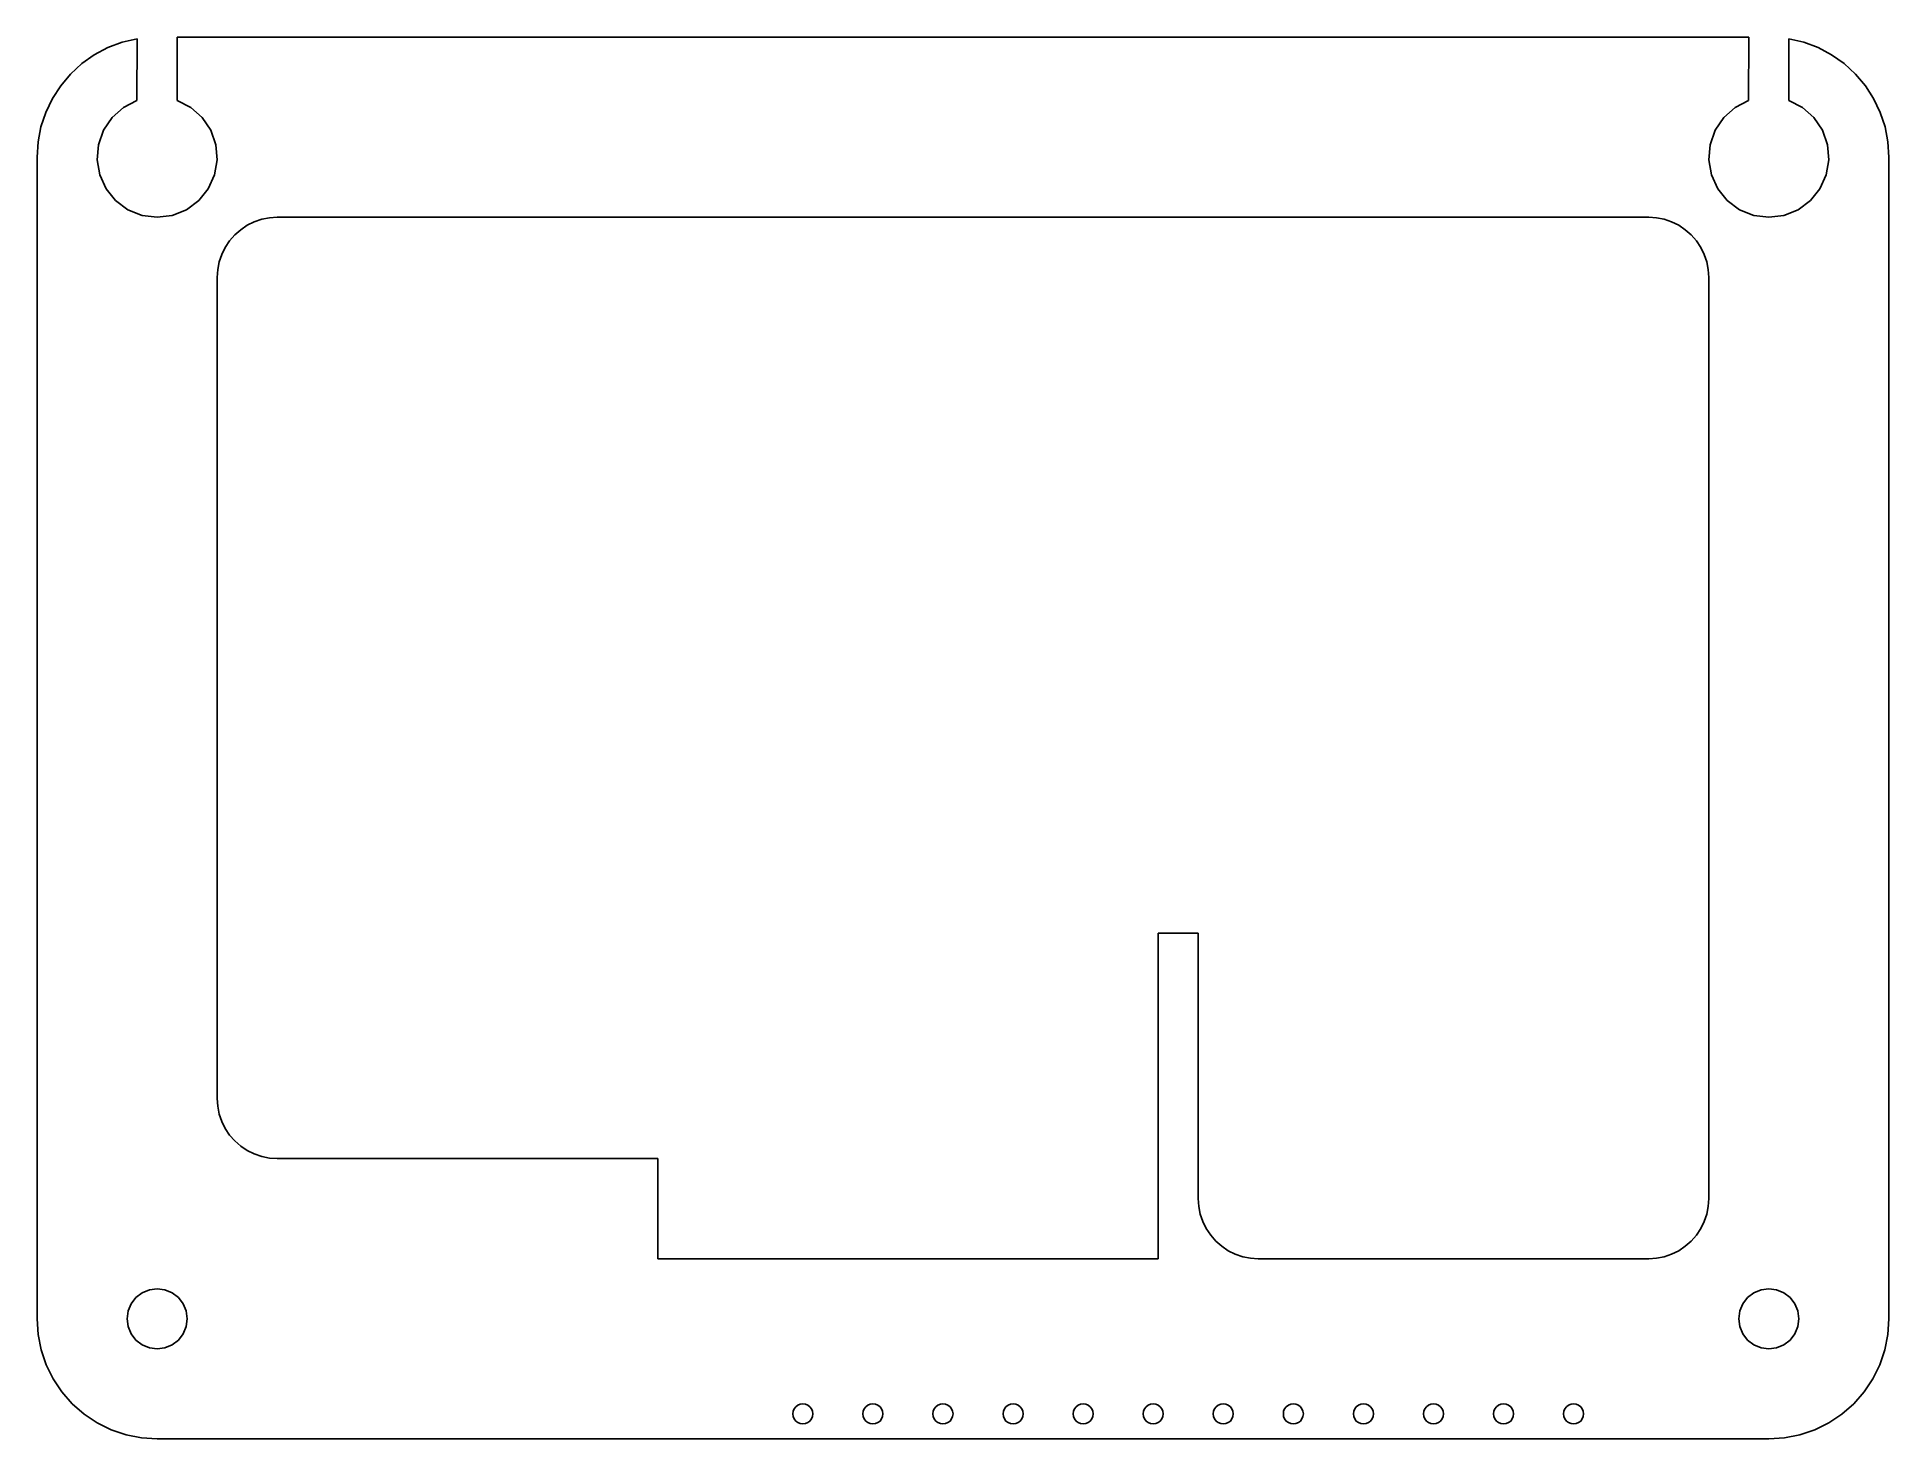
# Model space of a CAD drawing. Extents: x 570 to 755, y 0 to 140.
import ezdxf

# ---------------------------------------------------------------- set-up
doc = ezdxf.new("R2010")
doc.units = 0
doc.header["$LTSCALE"] = 1000
doc.linetypes.add('SKEMA_SOLID', pattern=[0])
doc.layers.add('Layer0_S_', color=20, linetype='SKEMA_SOLID')

msp = doc.modelspace()

# ---------------------------------------------------------------- linework, layer by layer
at = {"layer": 'Layer0_S_'}
for p, q in [((577.35, 138.94), (576, 138.23)), ((578.79, 139.48), (577.35, 138.94)), ((580.28, 139.81), (578.79, 139.48)), ((580.28, 139.81), (580.26, 133.65)), ((584.28, 140), (584.29, 133.65)), ((741.28, 140), (584.28, 140)), ((741.28, 140), (741.26, 133.65)), ((745.28, 139.81), (745.29, 133.65)), ((745.28, 139.81), (746.77, 139.48)), ((746.77, 139.48), (748.2, 138.94)), ((748.2, 138.94), (749.55, 138.23)), ((574.75, 137.35), (573.62, 136.31)), ((576, 138.23), (574.75, 137.35)), ((749.55, 138.23), (750.8, 137.35)), ((750.8, 137.35), (751.93, 136.31)), ((572.64, 135.14), (571.81, 133.86)), ((573.62, 136.31), (572.64, 135.14)), ((751.93, 136.31), (752.92, 135.14)), ((752.92, 135.14), (753.75, 133.86)), ((571.81, 133.86), (571.15, 132.48)), ((578.91, 132.96), (580.26, 133.65)), ((584.29, 133.65), (585.65, 132.96)), ((741.26, 133.65), (739.91, 132.96)), ((746.65, 132.96), (745.29, 133.65)), ((753.75, 133.86), (754.41, 132.48)), ((571.15, 132.48), (570.67, 131.03)), ((576.92, 130.69), (577.77, 131.95)), ((577.77, 131.95), (578.91, 132.96)), ((585.65, 132.96), (586.79, 131.95)), ((586.79, 131.95), (587.64, 130.69)), ((738.77, 131.95), (737.92, 130.69)), ((739.91, 132.96), (738.77, 131.95)), ((747.79, 131.95), (746.65, 132.96)), ((748.64, 130.69), (747.79, 131.95)), ((754.41, 132.48), (754.89, 131.03)), ((570.38, 129.53), (570.28, 128)), ((570.67, 131.03), (570.38, 129.53)), ((576.41, 129.25), (576.92, 130.69)), ((587.64, 130.69), (588.15, 129.25)), ((737.92, 130.69), (737.41, 129.25)), ((749.15, 129.25), (748.64, 130.69)), ((754.89, 131.03), (755.18, 129.53)), ((755.18, 129.53), (755.28, 128)), ((570.28, 128), (570.28, 12)), ((576.28, 127.74), (576.41, 129.25)), ((576.54, 126.24), (576.28, 127.74)), ((588.27, 127.74), (588.01, 126.24)), ((588.15, 129.25), (588.27, 127.74)), ((737.41, 129.25), (737.28, 127.74)), ((737.28, 127.74), (737.54, 126.24)), ((749.01, 126.24), (749.27, 127.74)), ((749.27, 127.74), (749.15, 129.25)), ((755.28, 12), (755.28, 128)), ((577.17, 124.85), (576.54, 126.24)), ((588.01, 126.24), (587.38, 124.85)), ((737.54, 126.24), (738.17, 124.85)), ((748.38, 124.85), (749.01, 126.24)), ((578.13, 123.67), (577.17, 124.85)), ((587.38, 124.85), (586.43, 123.67)), ((738.17, 124.85), (739.13, 123.67)), ((747.43, 123.67), (748.38, 124.85)), ((579.36, 122.76), (578.13, 123.67)), ((580.77, 122.19), (579.36, 122.76)), ((582.28, 122), (580.77, 122.19)), ((583.79, 122.19), (582.28, 122)), ((585.2, 122.76), (583.79, 122.19)), ((586.43, 123.67), (585.2, 122.76)), ((739.13, 123.67), (740.36, 122.76)), ((740.36, 122.76), (741.77, 122.19)), ((741.77, 122.19), (743.28, 122)), ((743.28, 122), (744.79, 122.19)), ((744.79, 122.19), (746.2, 122.76)), ((746.2, 122.76), (747.43, 123.67)), ((590.04, 120.24), (590.63, 120.76)), ((590.63, 120.76), (591.28, 121.2)), ((591.28, 121.2), (591.98, 121.54)), ((591.98, 121.54), (592.73, 121.8)), ((592.73, 121.8), (593.5, 121.95)), ((593.5, 121.95), (594.28, 122)), ((731.28, 122), (594.28, 122)), ((732.06, 121.95), (731.28, 122)), ((732.83, 121.8), (732.06, 121.95)), ((733.57, 121.54), (732.83, 121.8)), ((734.28, 121.2), (733.57, 121.54)), ((734.93, 120.76), (734.28, 121.2)), ((735.52, 120.24), (734.93, 120.76)), ((588.74, 118.3), (589.08, 119)), ((589.08, 119), (589.52, 119.65)), ((589.52, 119.65), (590.04, 120.24)), ((736.04, 119.65), (735.52, 120.24)), ((736.47, 119), (736.04, 119.65)), ((736.82, 118.3), (736.47, 119)), ((588.28, 116), (588.33, 116.78)), ((588.33, 116.78), (588.48, 117.55)), ((588.48, 117.55), (588.74, 118.3)), ((737.07, 117.55), (736.82, 118.3)), ((737.23, 116.78), (737.07, 117.55)), ((737.28, 116), (737.23, 116.78)), ((588.28, 116), (588.28, 34)), ((737.28, 116), (737.28, 24)), ((682.28, 50.5), (682.28, 18)), ((686.28, 50.5), (682.28, 50.5)), ((686.28, 24), (686.28, 50.5)), ((588.33, 33.22), (588.28, 34)), ((588.48, 32.45), (588.33, 33.22)), ((588.74, 31.7), (588.48, 32.45)), ((589.08, 31), (588.74, 31.7)), ((589.52, 30.35), (589.08, 31)), ((590.04, 29.76), (589.52, 30.35)), ((590.63, 29.24), (590.04, 29.76)), ((591.28, 28.8), (590.63, 29.24)), ((591.98, 28.46), (591.28, 28.8)), ((592.73, 28.2), (591.98, 28.46)), ((593.5, 28.05), (592.73, 28.2)), ((594.28, 28), (593.5, 28.05)), ((632.28, 28), (594.28, 28)), ((632.28, 28), (632.28, 18)), ((686.33, 23.22), (686.28, 24)), ((686.48, 22.45), (686.33, 23.22)), ((686.74, 21.7), (686.48, 22.45)), ((736.82, 21.7), (737.07, 22.45)), ((737.07, 22.45), (737.23, 23.22)), ((737.23, 23.22), (737.28, 24)), ((687.08, 21), (686.74, 21.7)), ((687.52, 20.35), (687.08, 21)), ((736.04, 20.35), (736.47, 21)), ((736.47, 21), (736.82, 21.7)), ((688.04, 19.76), (687.52, 20.35)), ((688.63, 19.24), (688.04, 19.76)), ((689.28, 18.8), (688.63, 19.24)), ((689.98, 18.46), (689.28, 18.8)), ((733.57, 18.46), (734.28, 18.8)), ((734.28, 18.8), (734.93, 19.24)), ((734.93, 19.24), (735.52, 19.76)), ((735.52, 19.76), (736.04, 20.35)), ((682.28, 18), (632.28, 18)), ((690.73, 18.2), (689.98, 18.46)), ((691.5, 18.05), (690.73, 18.2)), ((692.28, 18), (691.5, 18.05)), ((731.28, 18), (692.28, 18)), ((731.28, 18), (732.06, 18.05)), ((732.06, 18.05), (732.83, 18.2)), ((732.83, 18.2), (733.57, 18.46)), ((580.78, 14.6), (581.5, 14.9)), ((581.5, 14.9), (582.28, 15)), ((582.28, 15), (583.06, 14.9)), ((583.06, 14.9), (583.78, 14.6)), ((741.78, 14.6), (742.5, 14.9)), ((742.5, 14.9), (743.28, 15)), ((743.28, 15), (744.06, 14.9)), ((744.06, 14.9), (744.78, 14.6)), ((579.38, 12.78), (579.68, 13.5)), ((579.68, 13.5), (580.16, 14.12)), ((580.16, 14.12), (580.78, 14.6)), ((583.78, 14.6), (584.4, 14.12)), ((584.4, 14.12), (584.88, 13.5)), ((584.88, 13.5), (585.18, 12.78)), ((740.38, 12.78), (740.68, 13.5)), ((740.68, 13.5), (741.16, 14.12)), ((741.16, 14.12), (741.78, 14.6)), ((744.78, 14.6), (745.4, 14.12)), ((745.4, 14.12), (745.88, 13.5)), ((745.88, 13.5), (746.18, 12.78)), ((570.38, 10.43), (570.28, 12)), ((579.28, 12), (579.38, 12.78)), ((579.38, 11.22), (579.28, 12)), ((579.68, 10.5), (579.38, 11.22)), ((585.18, 11.22), (584.88, 10.5)), ((585.18, 12.78), (585.28, 12)), ((585.28, 12), (585.18, 11.22)), ((740.28, 12), (740.38, 12.78)), ((740.38, 11.22), (740.28, 12)), ((740.68, 10.5), (740.38, 11.22)), ((746.18, 11.22), (745.88, 10.5)), ((746.18, 12.78), (746.28, 12)), ((746.28, 12), (746.18, 11.22)), ((755.18, 10.43), (755.28, 12)), ((570.69, 8.89), (570.38, 10.43)), ((580.16, 9.88), (579.68, 10.5)), ((580.78, 9.4), (580.16, 9.88)), ((581.5, 9.1), (580.78, 9.4)), ((583.78, 9.4), (583.06, 9.1)), ((584.4, 9.88), (583.78, 9.4)), ((584.88, 10.5), (584.4, 9.88)), ((741.16, 9.88), (740.68, 10.5)), ((741.78, 9.4), (741.16, 9.88)), ((742.5, 9.1), (741.78, 9.4)), ((744.78, 9.4), (744.06, 9.1)), ((745.4, 9.88), (744.78, 9.4)), ((745.88, 10.5), (745.4, 9.88)), ((754.87, 8.89), (755.18, 10.43)), ((571.19, 7.41), (570.69, 8.89)), ((571.89, 6), (571.19, 7.41)), ((582.28, 9), (581.5, 9.1)), ((583.06, 9.1), (582.28, 9)), ((743.28, 9), (742.5, 9.1)), ((744.06, 9.1), (743.28, 9)), ((753.67, 6), (754.37, 7.41)), ((754.37, 7.41), (754.87, 8.89)), ((572.76, 4.69), (571.89, 6)), ((752.8, 4.69), (753.67, 6)), ((573.79, 3.51), (572.76, 4.69)), ((751.76, 3.51), (752.8, 4.69)), ((574.97, 2.48), (573.79, 3.51)), ((576.28, 1.61), (574.97, 2.48)), ((645.81, 2.76), (645.78, 2.5)), ((645.78, 2.5), (645.81, 2.24)), ((645.91, 3), (645.81, 2.76)), ((645.81, 2.24), (645.91, 2)), ((646.07, 3.21), (645.91, 3)), ((645.91, 2), (646.07, 1.79)), ((646.28, 3.37), (646.07, 3.21)), ((646.52, 3.47), (646.28, 3.37)), ((646.78, 3.5), (646.52, 3.47)), ((647.04, 3.47), (646.78, 3.5)), ((647.28, 3.37), (647.04, 3.47)), ((647.49, 3.21), (647.28, 3.37)), ((647.64, 3), (647.49, 3.21)), ((647.49, 1.79), (647.64, 2)), ((647.74, 2.76), (647.64, 3)), ((647.64, 2), (647.74, 2.24)), ((647.78, 2.5), (647.74, 2.76)), ((647.74, 2.24), (647.78, 2.5)), ((652.81, 2.76), (652.78, 2.5)), ((652.78, 2.5), (652.81, 2.24)), ((652.91, 3), (652.81, 2.76)), ((652.81, 2.24), (652.91, 2)), ((653.07, 3.21), (652.91, 3)), ((652.91, 2), (653.07, 1.79)), ((653.28, 3.37), (653.07, 3.21)), ((653.52, 3.47), (653.28, 3.37)), ((653.78, 3.5), (653.52, 3.47)), ((654.04, 3.47), (653.78, 3.5)), ((654.28, 3.37), (654.04, 3.47)), ((654.49, 3.21), (654.28, 3.37)), ((654.64, 3), (654.49, 3.21)), ((654.49, 1.79), (654.64, 2)), ((654.74, 2.76), (654.64, 3)), ((654.64, 2), (654.74, 2.24)), ((654.78, 2.5), (654.74, 2.76)), ((654.74, 2.24), (654.78, 2.5)), ((659.81, 2.76), (659.78, 2.5)), ((659.78, 2.5), (659.81, 2.24)), ((659.91, 3), (659.81, 2.76)), ((659.81, 2.24), (659.91, 2)), ((660.07, 3.21), (659.91, 3)), ((659.91, 2), (660.07, 1.79)), ((660.28, 3.37), (660.07, 3.21)), ((660.52, 3.47), (660.28, 3.37)), ((660.78, 3.5), (660.52, 3.47)), ((661.04, 3.47), (660.78, 3.5)), ((661.28, 3.37), (661.04, 3.47)), ((661.49, 3.21), (661.28, 3.37)), ((661.64, 3), (661.49, 3.21)), ((661.49, 1.79), (661.64, 2)), ((661.74, 2.76), (661.64, 3)), ((661.64, 2), (661.74, 2.24)), ((661.78, 2.5), (661.74, 2.76)), ((661.74, 2.24), (661.78, 2.5)), ((666.81, 2.76), (666.78, 2.5)), ((666.78, 2.5), (666.81, 2.24)), ((666.91, 3), (666.81, 2.76)), ((666.81, 2.24), (666.91, 2)), ((667.07, 3.21), (666.91, 3)), ((666.91, 2), (667.07, 1.79)), ((667.28, 3.37), (667.07, 3.21)), ((667.52, 3.47), (667.28, 3.37)), ((667.78, 3.5), (667.52, 3.47)), ((668.04, 3.47), (667.78, 3.5)), ((668.28, 3.37), (668.04, 3.47)), ((668.49, 3.21), (668.28, 3.37)), ((668.64, 3), (668.49, 3.21)), ((668.49, 1.79), (668.64, 2)), ((668.74, 2.76), (668.64, 3)), ((668.64, 2), (668.74, 2.24)), ((668.78, 2.5), (668.74, 2.76)), ((668.74, 2.24), (668.78, 2.5)), ((673.81, 2.76), (673.78, 2.5)), ((673.78, 2.5), (673.81, 2.24)), ((673.91, 3), (673.81, 2.76)), ((673.81, 2.24), (673.91, 2)), ((674.07, 3.21), (673.91, 3)), ((673.91, 2), (674.07, 1.79)), ((674.28, 3.37), (674.07, 3.21)), ((674.52, 3.47), (674.28, 3.37)), ((674.78, 3.5), (674.52, 3.47)), ((675.04, 3.47), (674.78, 3.5)), ((675.28, 3.37), (675.04, 3.47)), ((675.49, 3.21), (675.28, 3.37)), ((675.64, 3), (675.49, 3.21)), ((675.49, 1.79), (675.64, 2)), ((675.74, 2.76), (675.64, 3)), ((675.64, 2), (675.74, 2.24)), ((675.78, 2.5), (675.74, 2.76)), ((675.74, 2.24), (675.78, 2.5)), ((680.81, 2.76), (680.78, 2.5)), ((680.78, 2.5), (680.81, 2.24)), ((680.91, 3), (680.81, 2.76)), ((680.81, 2.24), (680.91, 2)), ((681.07, 3.21), (680.91, 3)), ((680.91, 2), (681.07, 1.79)), ((681.28, 3.37), (681.07, 3.21)), ((681.52, 3.47), (681.28, 3.37)), ((681.78, 3.5), (681.52, 3.47)), ((682.04, 3.47), (681.78, 3.5)), ((682.28, 3.37), (682.04, 3.47)), ((682.49, 3.21), (682.28, 3.37)), ((682.64, 3), (682.49, 3.21)), ((682.49, 1.79), (682.64, 2)), ((682.74, 2.76), (682.64, 3)), ((682.64, 2), (682.74, 2.24)), ((682.78, 2.5), (682.74, 2.76)), ((682.74, 2.24), (682.78, 2.5)), ((687.81, 2.76), (687.78, 2.5)), ((687.78, 2.5), (687.81, 2.24)), ((687.91, 3), (687.81, 2.76)), ((687.81, 2.24), (687.91, 2)), ((688.07, 3.21), (687.91, 3)), ((687.91, 2), (688.07, 1.79)), ((688.28, 3.37), (688.07, 3.21)), ((688.52, 3.47), (688.28, 3.37)), ((688.78, 3.5), (688.52, 3.47)), ((689.04, 3.47), (688.78, 3.5)), ((689.28, 3.37), (689.04, 3.47)), ((689.49, 3.21), (689.28, 3.37)), ((689.64, 3), (689.49, 3.21)), ((689.49, 1.79), (689.64, 2)), ((689.74, 2.76), (689.64, 3)), ((689.64, 2), (689.74, 2.24)), ((689.78, 2.5), (689.74, 2.76)), ((689.74, 2.24), (689.78, 2.5)), ((694.81, 2.76), (694.78, 2.5)), ((694.78, 2.5), (694.81, 2.24)), ((694.91, 3), (694.81, 2.76)), ((694.81, 2.24), (694.91, 2)), ((695.07, 3.21), (694.91, 3)), ((694.91, 2), (695.07, 1.79)), ((695.28, 3.37), (695.07, 3.21)), ((695.52, 3.47), (695.28, 3.37)), ((695.78, 3.5), (695.52, 3.47)), ((696.04, 3.47), (695.78, 3.5)), ((696.28, 3.37), (696.04, 3.47)), ((696.49, 3.21), (696.28, 3.37)), ((696.64, 3), (696.49, 3.21)), ((696.49, 1.79), (696.64, 2)), ((696.74, 2.76), (696.64, 3)), ((696.64, 2), (696.74, 2.24)), ((696.78, 2.5), (696.74, 2.76)), ((696.74, 2.24), (696.78, 2.5)), ((701.81, 2.76), (701.78, 2.5)), ((701.78, 2.5), (701.81, 2.24)), ((701.91, 3), (701.81, 2.76)), ((701.81, 2.24), (701.91, 2)), ((702.07, 3.21), (701.91, 3)), ((701.91, 2), (702.07, 1.79)), ((702.28, 3.37), (702.07, 3.21)), ((702.52, 3.47), (702.28, 3.37)), ((702.78, 3.5), (702.52, 3.47)), ((703.04, 3.47), (702.78, 3.5)), ((703.28, 3.37), (703.04, 3.47)), ((703.49, 3.21), (703.28, 3.37)), ((703.64, 3), (703.49, 3.21)), ((703.49, 1.79), (703.64, 2)), ((703.74, 2.76), (703.64, 3)), ((703.64, 2), (703.74, 2.24)), ((703.78, 2.5), (703.74, 2.76)), ((703.74, 2.24), (703.78, 2.5)), ((708.81, 2.76), (708.78, 2.5)), ((708.78, 2.5), (708.81, 2.24)), ((708.91, 3), (708.81, 2.76)), ((708.81, 2.24), (708.91, 2)), ((709.07, 3.21), (708.91, 3)), ((708.91, 2), (709.07, 1.79)), ((709.28, 3.37), (709.07, 3.21)), ((709.52, 3.47), (709.28, 3.37)), ((709.78, 3.5), (709.52, 3.47)), ((710.04, 3.47), (709.78, 3.5)), ((710.28, 3.37), (710.04, 3.47)), ((710.49, 3.21), (710.28, 3.37)), ((710.64, 3), (710.49, 3.21)), ((710.49, 1.79), (710.64, 2)), ((710.74, 2.76), (710.64, 3)), ((710.64, 2), (710.74, 2.24)), ((710.78, 2.5), (710.74, 2.76)), ((710.74, 2.24), (710.78, 2.5)), ((715.81, 2.76), (715.78, 2.5)), ((715.78, 2.5), (715.81, 2.24)), ((715.91, 3), (715.81, 2.76)), ((715.81, 2.24), (715.91, 2)), ((716.07, 3.21), (715.91, 3)), ((715.91, 2), (716.07, 1.79)), ((716.28, 3.37), (716.07, 3.21)), ((716.52, 3.47), (716.28, 3.37)), ((716.78, 3.5), (716.52, 3.47)), ((717.04, 3.47), (716.78, 3.5)), ((717.28, 3.37), (717.04, 3.47)), ((717.49, 3.21), (717.28, 3.37)), ((717.64, 3), (717.49, 3.21)), ((717.49, 1.79), (717.64, 2)), ((717.74, 2.76), (717.64, 3)), ((717.64, 2), (717.74, 2.24)), ((717.78, 2.5), (717.74, 2.76)), ((717.74, 2.24), (717.78, 2.5)), ((722.81, 2.76), (722.78, 2.5)), ((722.78, 2.5), (722.81, 2.24)), ((722.91, 3), (722.81, 2.76)), ((722.81, 2.24), (722.91, 2)), ((723.07, 3.21), (722.91, 3)), ((722.91, 2), (723.07, 1.79)), ((723.28, 3.37), (723.07, 3.21)), ((723.52, 3.47), (723.28, 3.37)), ((723.78, 3.5), (723.52, 3.47)), ((724.04, 3.47), (723.78, 3.5)), ((724.28, 3.37), (724.04, 3.47)), ((724.49, 3.21), (724.28, 3.37)), ((724.64, 3), (724.49, 3.21)), ((724.49, 1.79), (724.64, 2)), ((724.74, 2.76), (724.64, 3)), ((724.64, 2), (724.74, 2.24)), ((724.78, 2.5), (724.74, 2.76)), ((724.74, 2.24), (724.78, 2.5)), ((749.28, 1.61), (750.58, 2.48)), ((750.58, 2.48), (751.76, 3.51)), ((577.69, 0.91), (576.28, 1.61)), ((579.17, 0.41), (577.69, 0.91)), ((580.71, 0.1), (579.17, 0.41)), ((582.28, 0), (580.71, 0.1)), ((582.28, 0), (743.28, 0)), ((646.07, 1.79), (646.28, 1.63)), ((646.28, 1.63), (646.52, 1.53)), ((646.52, 1.53), (646.78, 1.5)), ((646.78, 1.5), (647.04, 1.53)), ((647.04, 1.53), (647.28, 1.63)), ((647.28, 1.63), (647.49, 1.79)), ((653.07, 1.79), (653.28, 1.63)), ((653.28, 1.63), (653.52, 1.53)), ((653.52, 1.53), (653.78, 1.5)), ((653.78, 1.5), (654.04, 1.53)), ((654.04, 1.53), (654.28, 1.63)), ((654.28, 1.63), (654.49, 1.79)), ((660.07, 1.79), (660.28, 1.63)), ((660.28, 1.63), (660.52, 1.53)), ((660.52, 1.53), (660.78, 1.5)), ((660.78, 1.5), (661.04, 1.53)), ((661.04, 1.53), (661.28, 1.63)), ((661.28, 1.63), (661.49, 1.79)), ((667.07, 1.79), (667.28, 1.63)), ((667.28, 1.63), (667.52, 1.53)), ((667.52, 1.53), (667.78, 1.5)), ((667.78, 1.5), (668.04, 1.53)), ((668.04, 1.53), (668.28, 1.63)), ((668.28, 1.63), (668.49, 1.79)), ((674.07, 1.79), (674.28, 1.63)), ((674.28, 1.63), (674.52, 1.53)), ((674.52, 1.53), (674.78, 1.5)), ((674.78, 1.5), (675.04, 1.53)), ((675.04, 1.53), (675.28, 1.63)), ((675.28, 1.63), (675.49, 1.79)), ((681.07, 1.79), (681.28, 1.63)), ((681.28, 1.63), (681.52, 1.53)), ((681.52, 1.53), (681.78, 1.5)), ((681.78, 1.5), (682.04, 1.53)), ((682.04, 1.53), (682.28, 1.63)), ((682.28, 1.63), (682.49, 1.79)), ((688.07, 1.79), (688.28, 1.63)), ((688.28, 1.63), (688.52, 1.53)), ((688.52, 1.53), (688.78, 1.5)), ((688.78, 1.5), (689.04, 1.53)), ((689.04, 1.53), (689.28, 1.63)), ((689.28, 1.63), (689.49, 1.79)), ((695.07, 1.79), (695.28, 1.63)), ((695.28, 1.63), (695.52, 1.53)), ((695.52, 1.53), (695.78, 1.5)), ((695.78, 1.5), (696.04, 1.53)), ((696.04, 1.53), (696.28, 1.63)), ((696.28, 1.63), (696.49, 1.79)), ((702.07, 1.79), (702.28, 1.63)), ((702.28, 1.63), (702.52, 1.53)), ((702.52, 1.53), (702.78, 1.5)), ((702.78, 1.5), (703.04, 1.53)), ((703.04, 1.53), (703.28, 1.63)), ((703.28, 1.63), (703.49, 1.79)), ((709.07, 1.79), (709.28, 1.63)), ((709.28, 1.63), (709.52, 1.53)), ((709.52, 1.53), (709.78, 1.5)), ((709.78, 1.5), (710.04, 1.53)), ((710.04, 1.53), (710.28, 1.63)), ((710.28, 1.63), (710.49, 1.79)), ((716.07, 1.79), (716.28, 1.63)), ((716.28, 1.63), (716.52, 1.53)), ((716.52, 1.53), (716.78, 1.5)), ((716.78, 1.5), (717.04, 1.53)), ((717.04, 1.53), (717.28, 1.63)), ((717.28, 1.63), (717.49, 1.79)), ((723.07, 1.79), (723.28, 1.63)), ((723.28, 1.63), (723.52, 1.53)), ((723.52, 1.53), (723.78, 1.5)), ((723.78, 1.5), (724.04, 1.53)), ((724.04, 1.53), (724.28, 1.63)), ((724.28, 1.63), (724.49, 1.79)), ((743.28, 0), (744.85, 0.1)), ((744.85, 0.1), (746.38, 0.41)), ((746.38, 0.41), (747.87, 0.91)), ((747.87, 0.91), (749.28, 1.61))]:
    msp.add_line(p, q, dxfattribs=at)

doc.saveas('drawing.dxf')
